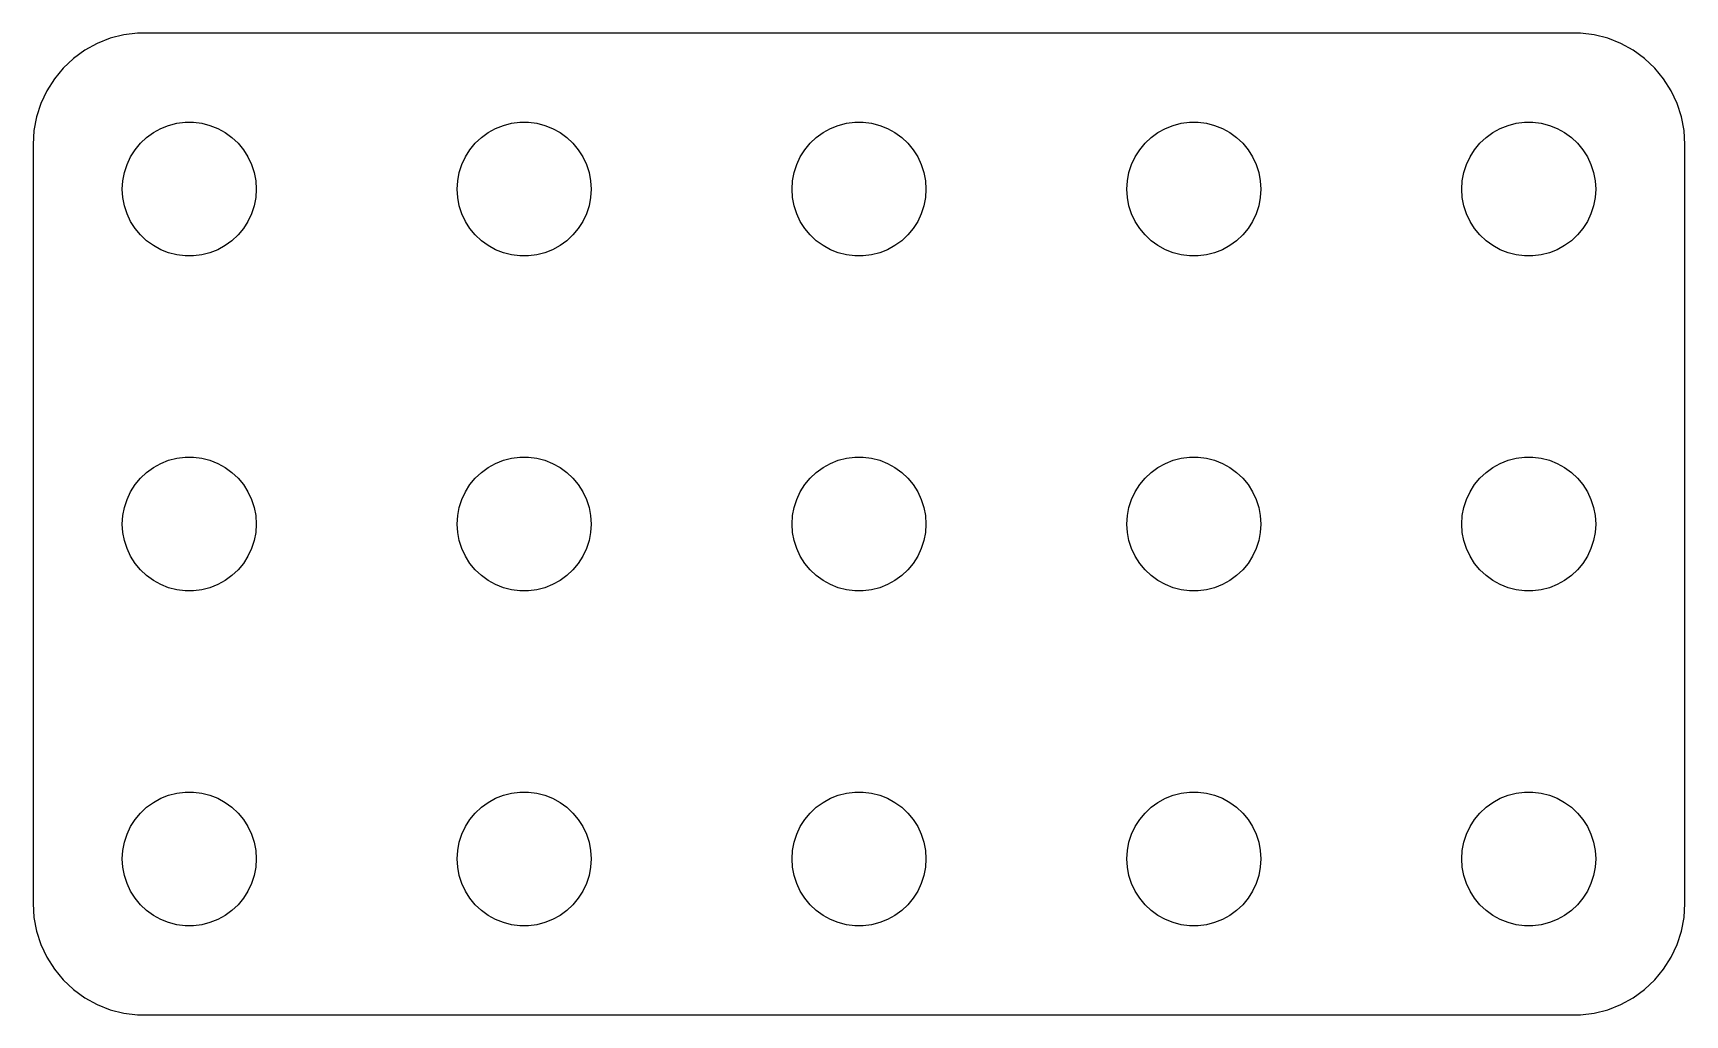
# Model space of a CAD drawing. Header units: metres. Extents: x -37 to 37, y 248 to 508.
# Drawn here: x -37 to 37, y 302 to 346 of the extents above; entities that cross this region are included whole.
import ezdxf

# ---------------------------------------------------------------- set-up
doc = ezdxf.new("R2010")
doc.units = ezdxf.units.M

msp = doc.modelspace()

# ---------------------------------------------------------------- linework, layer by layer
for p, q in [((-33.5451, 345.755), (-34.1289, 345.524)), ((-32.9369, 345.911), (-33.5451, 345.755)), ((-32.3139, 345.99), (-32.9369, 345.911)), ((32.3139, 345.99), (-32.3139, 345.99)), ((32.9369, 345.911), (32.3139, 345.99)), ((33.5451, 345.755), (32.9369, 345.911)), ((34.1289, 345.524), (33.5451, 345.755)), ((-35.1871, 344.853), (-35.6448, 344.423)), ((-34.6791, 345.222), (-35.1871, 344.853)), ((-34.1289, 345.524), (-34.6791, 345.222)), ((34.6791, 345.222), (34.1289, 345.524)), ((35.1871, 344.853), (34.6791, 345.222)), ((35.6448, 344.423), (35.1871, 344.853)), ((-35.6448, 344.423), (-36.0451, 343.939)), ((36.0451, 343.939), (35.6448, 344.423)), ((-36.3815, 343.409), (-36.6489, 342.841)), ((-36.0451, 343.939), (-36.3815, 343.409)), ((36.3815, 343.409), (36.0451, 343.939)), ((36.6489, 342.841), (36.3815, 343.409)), ((-36.6489, 342.841), (-36.8429, 342.243)), ((36.8429, 342.243), (36.6489, 342.841)), ((-36.8429, 342.243), (-36.9606, 341.627)), ((-30.927, 341.853), (-30.5621, 341.947)), ((-30.5621, 341.947), (-30.1884, 341.994)), ((-30.1884, 341.994), (-29.8116, 341.994)), ((-29.8116, 341.994), (-29.4379, 341.947)), ((-29.4379, 341.947), (-29.0729, 341.853)), ((-15.927, 341.853), (-15.5621, 341.947)), ((-15.5621, 341.947), (-15.1884, 341.994)), ((-15.1884, 341.994), (-14.8116, 341.994)), ((-14.8116, 341.994), (-14.4379, 341.947)), ((-14.4379, 341.947), (-14.0729, 341.853)), ((-0.92705, 341.853), (-0.56213, 341.947)), ((-0.56213, 341.947), (-0.18837, 341.994)), ((-0.18837, 341.994), (0.18837, 341.994)), ((0.18837, 341.994), (0.56213, 341.947)), ((0.56213, 341.947), (0.92705, 341.853)), ((14.0729, 341.853), (14.4379, 341.947)), ((14.4379, 341.947), (14.8116, 341.994)), ((14.8116, 341.994), (15.1884, 341.994)), ((15.1884, 341.994), (15.5621, 341.947)), ((15.5621, 341.947), (15.927, 341.853)), ((29.0729, 341.853), (29.4379, 341.947)), ((29.4379, 341.947), (29.8116, 341.994)), ((29.8116, 341.994), (30.1884, 341.994)), ((30.1884, 341.994), (30.5621, 341.947)), ((30.5621, 341.947), (30.927, 341.853)), ((36.9606, 341.627), (36.8429, 342.243)), ((-36.9606, 341.627), (-37, 341)), ((-32.1869, 341.054), (-31.9123, 341.312)), ((-31.9123, 341.312), (-31.6075, 341.533)), ((-31.6075, 341.533), (-31.2773, 341.714)), ((-31.2773, 341.714), (-30.927, 341.853)), ((-29.0729, 341.853), (-28.7227, 341.714)), ((-28.7227, 341.714), (-28.3925, 341.533)), ((-28.3925, 341.533), (-28.0877, 341.312)), ((-28.0877, 341.312), (-27.8131, 341.054)), ((-17.1869, 341.054), (-16.9123, 341.312)), ((-16.9123, 341.312), (-16.6075, 341.533)), ((-16.6075, 341.533), (-16.2773, 341.714)), ((-16.2773, 341.714), (-15.927, 341.853)), ((-14.0729, 341.853), (-13.7227, 341.714)), ((-13.7227, 341.714), (-13.3925, 341.533)), ((-13.3925, 341.533), (-13.0877, 341.312)), ((-13.0877, 341.312), (-12.8131, 341.054)), ((-2.1869, 341.054), (-1.91226, 341.312)), ((-1.91226, 341.312), (-1.60747, 341.533)), ((-1.60747, 341.533), (-1.27733, 341.714)), ((-1.27733, 341.714), (-0.92705, 341.853)), ((0.92705, 341.853), (1.27733, 341.714)), ((1.27733, 341.714), (1.60747, 341.533)), ((1.60747, 341.533), (1.91226, 341.312)), ((1.91226, 341.312), (2.1869, 341.054)), ((12.8131, 341.054), (13.0877, 341.312)), ((13.0877, 341.312), (13.3925, 341.533)), ((13.3925, 341.533), (13.7227, 341.714)), ((13.7227, 341.714), (14.0729, 341.853)), ((15.927, 341.853), (16.2773, 341.714)), ((16.2773, 341.714), (16.6075, 341.533)), ((16.6075, 341.533), (16.9123, 341.312)), ((16.9123, 341.312), (17.1869, 341.054)), ((27.8131, 341.054), (28.0877, 341.312)), ((28.0877, 341.312), (28.3925, 341.533)), ((28.3925, 341.533), (28.7227, 341.714)), ((28.7227, 341.714), (29.0729, 341.853)), ((30.927, 341.853), (31.2773, 341.714)), ((31.2773, 341.714), (31.6075, 341.533)), ((31.6075, 341.533), (31.9123, 341.312)), ((31.9123, 341.312), (32.1869, 341.054)), ((37, 341), (36.9606, 341.627)), ((-37, 341), (-37, 307)), ((-32.7893, 340.104), (-32.6289, 340.445)), ((-32.6289, 340.445), (-32.427, 340.763)), ((-32.427, 340.763), (-32.1869, 341.054)), ((-27.8131, 341.054), (-27.5729, 340.763)), ((-27.5729, 340.763), (-27.3711, 340.445)), ((-27.3711, 340.445), (-27.2107, 340.104)), ((-17.7893, 340.104), (-17.6289, 340.445)), ((-17.6289, 340.445), (-17.427, 340.763)), ((-17.427, 340.763), (-17.1869, 341.054)), ((-12.8131, 341.054), (-12.5729, 340.763)), ((-12.5729, 340.763), (-12.3711, 340.445)), ((-12.3711, 340.445), (-12.2107, 340.104)), ((-2.78932, 340.104), (-2.62891, 340.445)), ((-2.62891, 340.445), (-2.42705, 340.763)), ((-2.42705, 340.763), (-2.1869, 341.054)), ((2.1869, 341.054), (2.42705, 340.763)), ((2.42705, 340.763), (2.62891, 340.445)), ((2.62891, 340.445), (2.78932, 340.104)), ((12.2107, 340.104), (12.3711, 340.445)), ((12.3711, 340.445), (12.5729, 340.763)), ((12.5729, 340.763), (12.8131, 341.054)), ((17.1869, 341.054), (17.427, 340.763)), ((17.427, 340.763), (17.6289, 340.445)), ((17.6289, 340.445), (17.7893, 340.104)), ((27.2107, 340.104), (27.3711, 340.445)), ((27.3711, 340.445), (27.5729, 340.763)), ((27.5729, 340.763), (27.8131, 341.054)), ((32.1869, 341.054), (32.427, 340.763)), ((32.427, 340.763), (32.6289, 340.445)), ((32.6289, 340.445), (32.7893, 340.104)), ((37, 307), (37, 341)), ((-32.9763, 339.376), (-32.9057, 339.746)), ((-32.9057, 339.746), (-32.7893, 340.104)), ((-27.2107, 340.104), (-27.0942, 339.746)), ((-27.0942, 339.746), (-27.0237, 339.376)), ((-17.9763, 339.376), (-17.9057, 339.746)), ((-17.9057, 339.746), (-17.7893, 340.104)), ((-12.2107, 340.104), (-12.0942, 339.746)), ((-12.0942, 339.746), (-12.0237, 339.376)), ((-2.97633, 339.376), (-2.90575, 339.746)), ((-2.90575, 339.746), (-2.78932, 340.104)), ((2.78932, 340.104), (2.90575, 339.746)), ((2.90575, 339.746), (2.97633, 339.376)), ((12.0237, 339.376), (12.0942, 339.746)), ((12.0942, 339.746), (12.2107, 340.104)), ((17.7893, 340.104), (17.9057, 339.746)), ((17.9057, 339.746), (17.9763, 339.376)), ((27.0237, 339.376), (27.0942, 339.746)), ((27.0942, 339.746), (27.2107, 340.104)), ((32.7893, 340.104), (32.9057, 339.746)), ((32.9057, 339.746), (32.9763, 339.376)), ((-33, 339), (-32.9763, 339.376)), ((-32.9763, 338.624), (-33, 339)), ((-27.0237, 339.376), (-27, 339)), ((-27, 339), (-27.0237, 338.624)), ((-18, 339), (-17.9763, 339.376)), ((-17.9763, 338.624), (-18, 339)), ((-12.0237, 339.376), (-12, 339)), ((-12, 339), (-12.0237, 338.624)), ((-3, 339), (-2.97633, 339.376)), ((-2.97633, 338.624), (-3, 339)), ((2.97633, 339.376), (3, 339)), ((3, 339), (2.97633, 338.624)), ((12, 339), (12.0237, 339.376)), ((12.0237, 338.624), (12, 339)), ((17.9763, 339.376), (18, 339)), ((18, 339), (17.9763, 338.624)), ((27, 339), (27.0237, 339.376)), ((27.0237, 338.624), (27, 339)), ((32.9763, 339.376), (33, 339)), ((33, 339), (32.9763, 338.624)), ((-32.9057, 338.254), (-32.9763, 338.624)), ((-32.7893, 337.896), (-32.9057, 338.254)), ((-27.0942, 338.254), (-27.2107, 337.896)), ((-27.0237, 338.624), (-27.0942, 338.254)), ((-17.9057, 338.254), (-17.9763, 338.624)), ((-17.7893, 337.896), (-17.9057, 338.254)), ((-12.0942, 338.254), (-12.2107, 337.896)), ((-12.0237, 338.624), (-12.0942, 338.254)), ((-2.90575, 338.254), (-2.97633, 338.624)), ((-2.78932, 337.896), (-2.90575, 338.254)), ((2.90575, 338.254), (2.78932, 337.896)), ((2.97633, 338.624), (2.90575, 338.254)), ((12.0942, 338.254), (12.0237, 338.624)), ((12.2107, 337.896), (12.0942, 338.254)), ((17.9057, 338.254), (17.7893, 337.896)), ((17.9763, 338.624), (17.9057, 338.254)), ((27.0942, 338.254), (27.0237, 338.624)), ((27.2107, 337.896), (27.0942, 338.254)), ((32.9057, 338.254), (32.7893, 337.896)), ((32.9763, 338.624), (32.9057, 338.254)), ((-32.6289, 337.555), (-32.7893, 337.896)), ((-32.427, 337.237), (-32.6289, 337.555)), ((-27.3711, 337.555), (-27.5729, 337.237)), ((-27.2107, 337.896), (-27.3711, 337.555)), ((-17.6289, 337.555), (-17.7893, 337.896)), ((-17.427, 337.237), (-17.6289, 337.555)), ((-12.3711, 337.555), (-12.5729, 337.237)), ((-12.2107, 337.896), (-12.3711, 337.555)), ((-2.62891, 337.555), (-2.78932, 337.896)), ((-2.42705, 337.237), (-2.62891, 337.555)), ((2.62891, 337.555), (2.42705, 337.237)), ((2.78932, 337.896), (2.62891, 337.555)), ((12.3711, 337.555), (12.2107, 337.896)), ((12.5729, 337.237), (12.3711, 337.555)), ((17.6289, 337.555), (17.427, 337.237)), ((17.7893, 337.896), (17.6289, 337.555)), ((27.3711, 337.555), (27.2107, 337.896)), ((27.5729, 337.237), (27.3711, 337.555)), ((32.6289, 337.555), (32.427, 337.237)), ((32.7893, 337.896), (32.6289, 337.555)), ((-32.1869, 336.946), (-32.427, 337.237)), ((-31.9123, 336.688), (-32.1869, 336.946)), ((-27.8131, 336.946), (-28.0877, 336.688)), ((-27.5729, 337.237), (-27.8131, 336.946)), ((-17.1869, 336.946), (-17.427, 337.237)), ((-16.9123, 336.688), (-17.1869, 336.946)), ((-12.8131, 336.946), (-13.0877, 336.688)), ((-12.5729, 337.237), (-12.8131, 336.946)), ((-2.1869, 336.946), (-2.42705, 337.237)), ((-1.91226, 336.688), (-2.1869, 336.946)), ((2.1869, 336.946), (1.91226, 336.688)), ((2.42705, 337.237), (2.1869, 336.946)), ((12.8131, 336.946), (12.5729, 337.237)), ((13.0877, 336.688), (12.8131, 336.946)), ((17.1869, 336.946), (16.9123, 336.688)), ((17.427, 337.237), (17.1869, 336.946)), ((27.8131, 336.946), (27.5729, 337.237)), ((28.0877, 336.688), (27.8131, 336.946)), ((32.1869, 336.946), (31.9123, 336.688)), ((32.427, 337.237), (32.1869, 336.946)), ((-31.6075, 336.467), (-31.9123, 336.688)), ((-31.2773, 336.286), (-31.6075, 336.467)), ((-30.927, 336.147), (-31.2773, 336.286)), ((-30.5621, 336.053), (-30.927, 336.147)), ((-30.1884, 336.006), (-30.5621, 336.053)), ((-29.8116, 336.006), (-30.1884, 336.006)), ((-29.4379, 336.053), (-29.8116, 336.006)), ((-29.0729, 336.147), (-29.4379, 336.053)), ((-28.7227, 336.286), (-29.0729, 336.147)), ((-28.3925, 336.467), (-28.7227, 336.286)), ((-28.0877, 336.688), (-28.3925, 336.467)), ((-16.6075, 336.467), (-16.9123, 336.688)), ((-16.2773, 336.286), (-16.6075, 336.467)), ((-15.927, 336.147), (-16.2773, 336.286)), ((-15.5621, 336.053), (-15.927, 336.147)), ((-15.1884, 336.006), (-15.5621, 336.053)), ((-14.8116, 336.006), (-15.1884, 336.006)), ((-14.4379, 336.053), (-14.8116, 336.006)), ((-14.0729, 336.147), (-14.4379, 336.053)), ((-13.7227, 336.286), (-14.0729, 336.147)), ((-13.3925, 336.467), (-13.7227, 336.286)), ((-13.0877, 336.688), (-13.3925, 336.467)), ((-1.60747, 336.467), (-1.91226, 336.688)), ((-1.27733, 336.286), (-1.60747, 336.467)), ((-0.92705, 336.147), (-1.27733, 336.286)), ((-0.56213, 336.053), (-0.92705, 336.147)), ((-0.18837, 336.006), (-0.56213, 336.053)), ((0.18837, 336.006), (-0.18837, 336.006)), ((0.56213, 336.053), (0.18837, 336.006)), ((0.92705, 336.147), (0.56213, 336.053)), ((1.27733, 336.286), (0.92705, 336.147)), ((1.60747, 336.467), (1.27733, 336.286)), ((1.91226, 336.688), (1.60747, 336.467)), ((13.3925, 336.467), (13.0877, 336.688)), ((13.7227, 336.286), (13.3925, 336.467)), ((14.0729, 336.147), (13.7227, 336.286)), ((14.4379, 336.053), (14.0729, 336.147)), ((14.8116, 336.006), (14.4379, 336.053)), ((15.1884, 336.006), (14.8116, 336.006)), ((15.5621, 336.053), (15.1884, 336.006)), ((15.927, 336.147), (15.5621, 336.053)), ((16.2773, 336.286), (15.927, 336.147)), ((16.6075, 336.467), (16.2773, 336.286)), ((16.9123, 336.688), (16.6075, 336.467)), ((28.3925, 336.467), (28.0877, 336.688)), ((28.7227, 336.286), (28.3925, 336.467)), ((29.0729, 336.147), (28.7227, 336.286)), ((29.4379, 336.053), (29.0729, 336.147)), ((29.8116, 336.006), (29.4379, 336.053)), ((30.1884, 336.006), (29.8116, 336.006)), ((30.5621, 336.053), (30.1884, 336.006)), ((30.927, 336.147), (30.5621, 336.053)), ((31.2773, 336.286), (30.927, 336.147)), ((31.6075, 336.467), (31.2773, 336.286)), ((31.9123, 336.688), (31.6075, 336.467)), ((-31.9123, 326.312), (-31.6075, 326.533)), ((-31.6075, 326.533), (-31.2773, 326.714)), ((-31.2773, 326.714), (-30.927, 326.853)), ((-30.927, 326.853), (-30.5621, 326.947)), ((-30.5621, 326.947), (-30.1884, 326.994)), ((-30.1884, 326.994), (-29.8116, 326.994)), ((-29.8116, 326.994), (-29.4379, 326.947)), ((-29.4379, 326.947), (-29.0729, 326.853)), ((-29.0729, 326.853), (-28.7227, 326.714)), ((-28.7227, 326.714), (-28.3925, 326.533)), ((-28.3925, 326.533), (-28.0877, 326.312)), ((-16.9123, 326.312), (-16.6075, 326.533)), ((-16.6075, 326.533), (-16.2773, 326.714)), ((-16.2773, 326.714), (-15.927, 326.853)), ((-15.927, 326.853), (-15.5621, 326.947)), ((-15.5621, 326.947), (-15.1884, 326.994)), ((-15.1884, 326.994), (-14.8116, 326.994)), ((-14.8116, 326.994), (-14.4379, 326.947)), ((-14.4379, 326.947), (-14.0729, 326.853)), ((-14.0729, 326.853), (-13.7227, 326.714)), ((-13.7227, 326.714), (-13.3925, 326.533)), ((-13.3925, 326.533), (-13.0877, 326.312)), ((-1.91226, 326.312), (-1.60747, 326.533)), ((-1.60747, 326.533), (-1.27733, 326.714)), ((-1.27733, 326.714), (-0.92705, 326.853)), ((-0.92705, 326.853), (-0.56213, 326.947)), ((-0.56213, 326.947), (-0.18837, 326.994)), ((-0.18837, 326.994), (0.18837, 326.994)), ((0.18837, 326.994), (0.56213, 326.947)), ((0.56213, 326.947), (0.92705, 326.853)), ((0.92705, 326.853), (1.27733, 326.714)), ((1.27733, 326.714), (1.60747, 326.533)), ((1.60747, 326.533), (1.91226, 326.312)), ((13.0877, 326.312), (13.3925, 326.533)), ((13.3925, 326.533), (13.7227, 326.714)), ((13.7227, 326.714), (14.0729, 326.853)), ((14.0729, 326.853), (14.4379, 326.947)), ((14.4379, 326.947), (14.8116, 326.994)), ((14.8116, 326.994), (15.1884, 326.994)), ((15.1884, 326.994), (15.5621, 326.947)), ((15.5621, 326.947), (15.927, 326.853)), ((15.927, 326.853), (16.2773, 326.714)), ((16.2773, 326.714), (16.6075, 326.533)), ((16.6075, 326.533), (16.9123, 326.312)), ((28.0877, 326.312), (28.3925, 326.533)), ((28.3925, 326.533), (28.7227, 326.714)), ((28.7227, 326.714), (29.0729, 326.853)), ((29.0729, 326.853), (29.4379, 326.947)), ((29.4379, 326.947), (29.8116, 326.994)), ((29.8116, 326.994), (30.1884, 326.994)), ((30.1884, 326.994), (30.5621, 326.947)), ((30.5621, 326.947), (30.927, 326.853)), ((30.927, 326.853), (31.2773, 326.714)), ((31.2773, 326.714), (31.6075, 326.533)), ((31.6075, 326.533), (31.9123, 326.312)), ((-32.6289, 325.445), (-32.427, 325.763)), ((-32.427, 325.763), (-32.1869, 326.054)), ((-32.1869, 326.054), (-31.9123, 326.312)), ((-28.0877, 326.312), (-27.8131, 326.054)), ((-27.8131, 326.054), (-27.5729, 325.763)), ((-27.5729, 325.763), (-27.3711, 325.445)), ((-17.6289, 325.445), (-17.427, 325.763)), ((-17.427, 325.763), (-17.1869, 326.054)), ((-17.1869, 326.054), (-16.9123, 326.312)), ((-13.0877, 326.312), (-12.8131, 326.054)), ((-12.8131, 326.054), (-12.5729, 325.763)), ((-12.5729, 325.763), (-12.3711, 325.445)), ((-2.62891, 325.445), (-2.42705, 325.763)), ((-2.42705, 325.763), (-2.1869, 326.054)), ((-2.1869, 326.054), (-1.91226, 326.312)), ((1.91226, 326.312), (2.1869, 326.054)), ((2.1869, 326.054), (2.42705, 325.763)), ((2.42705, 325.763), (2.62891, 325.445)), ((12.3711, 325.445), (12.5729, 325.763)), ((12.5729, 325.763), (12.8131, 326.054)), ((12.8131, 326.054), (13.0877, 326.312)), ((16.9123, 326.312), (17.1869, 326.054)), ((17.1869, 326.054), (17.427, 325.763)), ((17.427, 325.763), (17.6289, 325.445)), ((27.3711, 325.445), (27.5729, 325.763)), ((27.5729, 325.763), (27.8131, 326.054)), ((27.8131, 326.054), (28.0877, 326.312)), ((31.9123, 326.312), (32.1869, 326.054)), ((32.1869, 326.054), (32.427, 325.763)), ((32.427, 325.763), (32.6289, 325.445)), ((-32.9057, 324.746), (-32.7893, 325.104)), ((-32.7893, 325.104), (-32.6289, 325.445)), ((-27.3711, 325.445), (-27.2107, 325.104)), ((-27.2107, 325.104), (-27.0942, 324.746)), ((-17.9057, 324.746), (-17.7893, 325.104)), ((-17.7893, 325.104), (-17.6289, 325.445)), ((-12.3711, 325.445), (-12.2107, 325.104)), ((-12.2107, 325.104), (-12.0942, 324.746)), ((-2.90575, 324.746), (-2.78932, 325.104)), ((-2.78932, 325.104), (-2.62891, 325.445)), ((2.62891, 325.445), (2.78932, 325.104)), ((2.78932, 325.104), (2.90575, 324.746)), ((12.0942, 324.746), (12.2107, 325.104)), ((12.2107, 325.104), (12.3711, 325.445)), ((17.6289, 325.445), (17.7893, 325.104)), ((17.7893, 325.104), (17.9057, 324.746)), ((27.0942, 324.746), (27.2107, 325.104)), ((27.2107, 325.104), (27.3711, 325.445)), ((32.6289, 325.445), (32.7893, 325.104)), ((32.7893, 325.104), (32.9057, 324.746)), ((-33, 324), (-32.9763, 324.376)), ((-32.9763, 324.376), (-32.9057, 324.746)), ((-27.0942, 324.746), (-27.0237, 324.376)), ((-27.0237, 324.376), (-27, 324)), ((-18, 324), (-17.9763, 324.376)), ((-17.9763, 324.376), (-17.9057, 324.746)), ((-12.0942, 324.746), (-12.0237, 324.376)), ((-12.0237, 324.376), (-12, 324)), ((-3, 324), (-2.97633, 324.376)), ((-2.97633, 324.376), (-2.90575, 324.746)), ((2.90575, 324.746), (2.97633, 324.376)), ((2.97633, 324.376), (3, 324)), ((12, 324), (12.0237, 324.376)), ((12.0237, 324.376), (12.0942, 324.746)), ((17.9057, 324.746), (17.9763, 324.376)), ((17.9763, 324.376), (18, 324)), ((27, 324), (27.0237, 324.376)), ((27.0237, 324.376), (27.0942, 324.746)), ((32.9057, 324.746), (32.9763, 324.376)), ((32.9763, 324.376), (33, 324)), ((-32.9763, 323.624), (-33, 324)), ((-32.9057, 323.254), (-32.9763, 323.624)), ((-27.0237, 323.624), (-27.0942, 323.254)), ((-27, 324), (-27.0237, 323.624)), ((-17.9763, 323.624), (-18, 324)), ((-17.9057, 323.254), (-17.9763, 323.624)), ((-12.0237, 323.624), (-12.0942, 323.254)), ((-12, 324), (-12.0237, 323.624)), ((-2.97633, 323.624), (-3, 324)), ((-2.90575, 323.254), (-2.97633, 323.624)), ((2.97633, 323.624), (2.90575, 323.254)), ((3, 324), (2.97633, 323.624)), ((12.0237, 323.624), (12, 324)), ((12.0942, 323.254), (12.0237, 323.624)), ((17.9763, 323.624), (17.9057, 323.254)), ((18, 324), (17.9763, 323.624)), ((27.0237, 323.624), (27, 324)), ((27.0942, 323.254), (27.0237, 323.624)), ((32.9763, 323.624), (32.9057, 323.254)), ((33, 324), (32.9763, 323.624)), ((-32.7893, 322.896), (-32.9057, 323.254)), ((-32.6289, 322.555), (-32.7893, 322.896)), ((-27.2107, 322.896), (-27.3711, 322.555)), ((-27.0942, 323.254), (-27.2107, 322.896)), ((-17.7893, 322.896), (-17.9057, 323.254)), ((-17.6289, 322.555), (-17.7893, 322.896)), ((-12.2107, 322.896), (-12.3711, 322.555)), ((-12.0942, 323.254), (-12.2107, 322.896)), ((-2.78932, 322.896), (-2.90575, 323.254)), ((-2.62891, 322.555), (-2.78932, 322.896)), ((2.78932, 322.896), (2.62891, 322.555)), ((2.90575, 323.254), (2.78932, 322.896)), ((12.2107, 322.896), (12.0942, 323.254)), ((12.3711, 322.555), (12.2107, 322.896)), ((17.7893, 322.896), (17.6289, 322.555)), ((17.9057, 323.254), (17.7893, 322.896)), ((27.2107, 322.896), (27.0942, 323.254)), ((27.3711, 322.555), (27.2107, 322.896)), ((32.7893, 322.896), (32.6289, 322.555)), ((32.9057, 323.254), (32.7893, 322.896)), ((-32.427, 322.237), (-32.6289, 322.555)), ((-32.1869, 321.946), (-32.427, 322.237)), ((-31.9123, 321.688), (-32.1869, 321.946)), ((-27.8131, 321.946), (-28.0877, 321.688)), ((-27.5729, 322.237), (-27.8131, 321.946)), ((-27.3711, 322.555), (-27.5729, 322.237)), ((-17.427, 322.237), (-17.6289, 322.555)), ((-17.1869, 321.946), (-17.427, 322.237)), ((-16.9123, 321.688), (-17.1869, 321.946)), ((-12.8131, 321.946), (-13.0877, 321.688)), ((-12.5729, 322.237), (-12.8131, 321.946)), ((-12.3711, 322.555), (-12.5729, 322.237)), ((-2.42705, 322.237), (-2.62891, 322.555)), ((-2.1869, 321.946), (-2.42705, 322.237)), ((-1.91226, 321.688), (-2.1869, 321.946)), ((2.1869, 321.946), (1.91226, 321.688)), ((2.42705, 322.237), (2.1869, 321.946)), ((2.62891, 322.555), (2.42705, 322.237)), ((12.5729, 322.237), (12.3711, 322.555)), ((12.8131, 321.946), (12.5729, 322.237)), ((13.0877, 321.688), (12.8131, 321.946)), ((17.1869, 321.946), (16.9123, 321.688)), ((17.427, 322.237), (17.1869, 321.946)), ((17.6289, 322.555), (17.427, 322.237)), ((27.5729, 322.237), (27.3711, 322.555)), ((27.8131, 321.946), (27.5729, 322.237)), ((28.0877, 321.688), (27.8131, 321.946)), ((32.1869, 321.946), (31.9123, 321.688)), ((32.427, 322.237), (32.1869, 321.946)), ((32.6289, 322.555), (32.427, 322.237)), ((-31.6075, 321.467), (-31.9123, 321.688)), ((-31.2773, 321.286), (-31.6075, 321.467)), ((-30.927, 321.147), (-31.2773, 321.286)), ((-28.7227, 321.286), (-29.0729, 321.147)), ((-28.3925, 321.467), (-28.7227, 321.286)), ((-28.0877, 321.688), (-28.3925, 321.467)), ((-16.6075, 321.467), (-16.9123, 321.688)), ((-16.2773, 321.286), (-16.6075, 321.467)), ((-15.927, 321.147), (-16.2773, 321.286)), ((-13.7227, 321.286), (-14.0729, 321.147)), ((-13.3925, 321.467), (-13.7227, 321.286)), ((-13.0877, 321.688), (-13.3925, 321.467)), ((-1.60747, 321.467), (-1.91226, 321.688)), ((-1.27733, 321.286), (-1.60747, 321.467)), ((-0.92705, 321.147), (-1.27733, 321.286)), ((1.27733, 321.286), (0.92705, 321.147)), ((1.60747, 321.467), (1.27733, 321.286)), ((1.91226, 321.688), (1.60747, 321.467)), ((13.3925, 321.467), (13.0877, 321.688)), ((13.7227, 321.286), (13.3925, 321.467)), ((14.0729, 321.147), (13.7227, 321.286)), ((16.2773, 321.286), (15.927, 321.147)), ((16.6075, 321.467), (16.2773, 321.286)), ((16.9123, 321.688), (16.6075, 321.467)), ((28.3925, 321.467), (28.0877, 321.688)), ((28.7227, 321.286), (28.3925, 321.467)), ((29.0729, 321.147), (28.7227, 321.286)), ((31.2773, 321.286), (30.927, 321.147)), ((31.6075, 321.467), (31.2773, 321.286)), ((31.9123, 321.688), (31.6075, 321.467)), ((-30.5621, 321.053), (-30.927, 321.147)), ((-30.1884, 321.006), (-30.5621, 321.053)), ((-29.8116, 321.006), (-30.1884, 321.006)), ((-29.4379, 321.053), (-29.8116, 321.006)), ((-29.0729, 321.147), (-29.4379, 321.053)), ((-15.5621, 321.053), (-15.927, 321.147)), ((-15.1884, 321.006), (-15.5621, 321.053)), ((-14.8116, 321.006), (-15.1884, 321.006)), ((-14.4379, 321.053), (-14.8116, 321.006)), ((-14.0729, 321.147), (-14.4379, 321.053)), ((-0.56213, 321.053), (-0.92705, 321.147)), ((-0.18837, 321.006), (-0.56213, 321.053)), ((0.18837, 321.006), (-0.18837, 321.006)), ((0.56213, 321.053), (0.18837, 321.006)), ((0.92705, 321.147), (0.56213, 321.053)), ((14.4379, 321.053), (14.0729, 321.147)), ((14.8116, 321.006), (14.4379, 321.053)), ((15.1884, 321.006), (14.8116, 321.006)), ((15.5621, 321.053), (15.1884, 321.006)), ((15.927, 321.147), (15.5621, 321.053)), ((29.4379, 321.053), (29.0729, 321.147)), ((29.8116, 321.006), (29.4379, 321.053)), ((30.1884, 321.006), (29.8116, 321.006)), ((30.5621, 321.053), (30.1884, 321.006)), ((30.927, 321.147), (30.5621, 321.053)), ((-31.6075, 311.533), (-31.2773, 311.714)), ((-31.2773, 311.714), (-30.927, 311.853)), ((-30.927, 311.853), (-30.5621, 311.947)), ((-30.5621, 311.947), (-30.1884, 311.994)), ((-30.1884, 311.994), (-29.8116, 311.994)), ((-29.8116, 311.994), (-29.4379, 311.947)), ((-29.4379, 311.947), (-29.0729, 311.853)), ((-29.0729, 311.853), (-28.7227, 311.714)), ((-28.7227, 311.714), (-28.3925, 311.533)), ((-16.6075, 311.533), (-16.2773, 311.714)), ((-16.2773, 311.714), (-15.927, 311.853)), ((-15.927, 311.853), (-15.5621, 311.947)), ((-15.5621, 311.947), (-15.1884, 311.994)), ((-15.1884, 311.994), (-14.8116, 311.994)), ((-14.8116, 311.994), (-14.4379, 311.947)), ((-14.4379, 311.947), (-14.0729, 311.853)), ((-14.0729, 311.853), (-13.7227, 311.714)), ((-13.7227, 311.714), (-13.3925, 311.533)), ((-1.60747, 311.533), (-1.27733, 311.714)), ((-1.27733, 311.714), (-0.92705, 311.853)), ((-0.92705, 311.853), (-0.56213, 311.947)), ((-0.56213, 311.947), (-0.18837, 311.994)), ((-0.18837, 311.994), (0.18837, 311.994)), ((0.18837, 311.994), (0.56213, 311.947)), ((0.56213, 311.947), (0.92705, 311.853)), ((0.92705, 311.853), (1.27733, 311.714)), ((1.27733, 311.714), (1.60747, 311.533)), ((13.3925, 311.533), (13.7227, 311.714)), ((13.7227, 311.714), (14.0729, 311.853)), ((14.0729, 311.853), (14.4379, 311.947)), ((14.4379, 311.947), (14.8116, 311.994)), ((14.8116, 311.994), (15.1884, 311.994)), ((15.1884, 311.994), (15.5621, 311.947)), ((15.5621, 311.947), (15.927, 311.853)), ((15.927, 311.853), (16.2773, 311.714)), ((16.2773, 311.714), (16.6075, 311.533)), ((28.3925, 311.533), (28.7227, 311.714)), ((28.7227, 311.714), (29.0729, 311.853)), ((29.0729, 311.853), (29.4379, 311.947)), ((29.4379, 311.947), (29.8116, 311.994)), ((29.8116, 311.994), (30.1884, 311.994)), ((30.1884, 311.994), (30.5621, 311.947)), ((30.5621, 311.947), (30.927, 311.853)), ((30.927, 311.853), (31.2773, 311.714)), ((31.2773, 311.714), (31.6075, 311.533)), ((-32.427, 310.763), (-32.1869, 311.054)), ((-32.1869, 311.054), (-31.9123, 311.312)), ((-31.9123, 311.312), (-31.6075, 311.533)), ((-28.3925, 311.533), (-28.0877, 311.312)), ((-28.0877, 311.312), (-27.8131, 311.054)), ((-27.8131, 311.054), (-27.5729, 310.763)), ((-17.427, 310.763), (-17.1869, 311.054)), ((-17.1869, 311.054), (-16.9123, 311.312)), ((-16.9123, 311.312), (-16.6075, 311.533)), ((-13.3925, 311.533), (-13.0877, 311.312)), ((-13.0877, 311.312), (-12.8131, 311.054)), ((-12.8131, 311.054), (-12.5729, 310.763)), ((-2.42705, 310.763), (-2.1869, 311.054)), ((-2.1869, 311.054), (-1.91226, 311.312)), ((-1.91226, 311.312), (-1.60747, 311.533)), ((1.60747, 311.533), (1.91226, 311.312)), ((1.91226, 311.312), (2.1869, 311.054)), ((2.1869, 311.054), (2.42705, 310.763)), ((12.5729, 310.763), (12.8131, 311.054)), ((12.8131, 311.054), (13.0877, 311.312)), ((13.0877, 311.312), (13.3925, 311.533)), ((16.6075, 311.533), (16.9123, 311.312)), ((16.9123, 311.312), (17.1869, 311.054)), ((17.1869, 311.054), (17.427, 310.763)), ((27.5729, 310.763), (27.8131, 311.054)), ((27.8131, 311.054), (28.0877, 311.312)), ((28.0877, 311.312), (28.3925, 311.533)), ((31.6075, 311.533), (31.9123, 311.312)), ((31.9123, 311.312), (32.1869, 311.054)), ((32.1869, 311.054), (32.427, 310.763)), ((-32.9057, 309.746), (-32.7893, 310.104)), ((-32.7893, 310.104), (-32.6289, 310.445)), ((-32.6289, 310.445), (-32.427, 310.763)), ((-27.5729, 310.763), (-27.3711, 310.445)), ((-27.3711, 310.445), (-27.2107, 310.104)), ((-27.2107, 310.104), (-27.0942, 309.746)), ((-17.9057, 309.746), (-17.7893, 310.104)), ((-17.7893, 310.104), (-17.6289, 310.445)), ((-17.6289, 310.445), (-17.427, 310.763)), ((-12.5729, 310.763), (-12.3711, 310.445)), ((-12.3711, 310.445), (-12.2107, 310.104)), ((-12.2107, 310.104), (-12.0942, 309.746)), ((-2.90575, 309.746), (-2.78932, 310.104)), ((-2.78932, 310.104), (-2.62891, 310.445)), ((-2.62891, 310.445), (-2.42705, 310.763)), ((2.42705, 310.763), (2.62891, 310.445)), ((2.62891, 310.445), (2.78932, 310.104)), ((2.78932, 310.104), (2.90575, 309.746)), ((12.0942, 309.746), (12.2107, 310.104)), ((12.2107, 310.104), (12.3711, 310.445)), ((12.3711, 310.445), (12.5729, 310.763)), ((17.427, 310.763), (17.6289, 310.445)), ((17.6289, 310.445), (17.7893, 310.104)), ((17.7893, 310.104), (17.9057, 309.746)), ((27.0942, 309.746), (27.2107, 310.104)), ((27.2107, 310.104), (27.3711, 310.445)), ((27.3711, 310.445), (27.5729, 310.763)), ((32.427, 310.763), (32.6289, 310.445)), ((32.6289, 310.445), (32.7893, 310.104)), ((32.7893, 310.104), (32.9057, 309.746)), ((-33, 309), (-32.9763, 309.376)), ((-32.9763, 309.376), (-32.9057, 309.746)), ((-27.0942, 309.746), (-27.0237, 309.376)), ((-27.0237, 309.376), (-27, 309)), ((-18, 309), (-17.9763, 309.376)), ((-17.9763, 309.376), (-17.9057, 309.746)), ((-12.0942, 309.746), (-12.0237, 309.376)), ((-12.0237, 309.376), (-12, 309)), ((-3, 309), (-2.97633, 309.376)), ((-2.97633, 309.376), (-2.90575, 309.746)), ((2.90575, 309.746), (2.97633, 309.376)), ((2.97633, 309.376), (3, 309)), ((12, 309), (12.0237, 309.376)), ((12.0237, 309.376), (12.0942, 309.746)), ((17.9057, 309.746), (17.9763, 309.376)), ((17.9763, 309.376), (18, 309)), ((27, 309), (27.0237, 309.376)), ((27.0237, 309.376), (27.0942, 309.746)), ((32.9057, 309.746), (32.9763, 309.376)), ((32.9763, 309.376), (33, 309)), ((-32.9763, 308.624), (-33, 309)), ((-32.9057, 308.254), (-32.9763, 308.624)), ((-27.0237, 308.624), (-27.0942, 308.254)), ((-27, 309), (-27.0237, 308.624)), ((-17.9763, 308.624), (-18, 309)), ((-17.9057, 308.254), (-17.9763, 308.624)), ((-12.0237, 308.624), (-12.0942, 308.254)), ((-12, 309), (-12.0237, 308.624)), ((-2.97633, 308.624), (-3, 309)), ((-2.90575, 308.254), (-2.97633, 308.624)), ((2.97633, 308.624), (2.90575, 308.254)), ((3, 309), (2.97633, 308.624)), ((12.0237, 308.624), (12, 309)), ((12.0942, 308.254), (12.0237, 308.624)), ((17.9763, 308.624), (17.9057, 308.254)), ((18, 309), (17.9763, 308.624)), ((27.0237, 308.624), (27, 309)), ((27.0942, 308.254), (27.0237, 308.624)), ((32.9763, 308.624), (32.9057, 308.254)), ((33, 309), (32.9763, 308.624)), ((-32.7893, 307.896), (-32.9057, 308.254)), ((-32.6289, 307.555), (-32.7893, 307.896)), ((-27.2107, 307.896), (-27.3711, 307.555)), ((-27.0942, 308.254), (-27.2107, 307.896)), ((-17.7893, 307.896), (-17.9057, 308.254)), ((-17.6289, 307.555), (-17.7893, 307.896)), ((-12.2107, 307.896), (-12.3711, 307.555)), ((-12.0942, 308.254), (-12.2107, 307.896)), ((-2.78932, 307.896), (-2.90575, 308.254)), ((-2.62891, 307.555), (-2.78932, 307.896)), ((2.78932, 307.896), (2.62891, 307.555)), ((2.90575, 308.254), (2.78932, 307.896)), ((12.2107, 307.896), (12.0942, 308.254)), ((12.3711, 307.555), (12.2107, 307.896)), ((17.7893, 307.896), (17.6289, 307.555)), ((17.9057, 308.254), (17.7893, 307.896)), ((27.2107, 307.896), (27.0942, 308.254)), ((27.3711, 307.555), (27.2107, 307.896)), ((32.7893, 307.896), (32.6289, 307.555)), ((32.9057, 308.254), (32.7893, 307.896)), ((-32.427, 307.237), (-32.6289, 307.555)), ((-32.1869, 306.946), (-32.427, 307.237)), ((-27.5729, 307.237), (-27.8131, 306.946)), ((-27.3711, 307.555), (-27.5729, 307.237)), ((-17.427, 307.237), (-17.6289, 307.555)), ((-17.1869, 306.946), (-17.427, 307.237)), ((-12.5729, 307.237), (-12.8131, 306.946)), ((-12.3711, 307.555), (-12.5729, 307.237)), ((-2.42705, 307.237), (-2.62891, 307.555)), ((-2.1869, 306.946), (-2.42705, 307.237)), ((2.42705, 307.237), (2.1869, 306.946)), ((2.62891, 307.555), (2.42705, 307.237)), ((12.5729, 307.237), (12.3711, 307.555)), ((12.8131, 306.946), (12.5729, 307.237)), ((17.427, 307.237), (17.1869, 306.946)), ((17.6289, 307.555), (17.427, 307.237)), ((27.5729, 307.237), (27.3711, 307.555)), ((27.8131, 306.946), (27.5729, 307.237)), ((32.427, 307.237), (32.1869, 306.946)), ((32.6289, 307.555), (32.427, 307.237)), ((-37, 307), (-36.9606, 306.373)), ((-36.9606, 306.373), (-36.8429, 305.757)), ((-31.9123, 306.688), (-32.1869, 306.946)), ((-31.6075, 306.467), (-31.9123, 306.688)), ((-31.2773, 306.286), (-31.6075, 306.467)), ((-28.3925, 306.467), (-28.7227, 306.286)), ((-28.0877, 306.688), (-28.3925, 306.467)), ((-27.8131, 306.946), (-28.0877, 306.688)), ((-16.9123, 306.688), (-17.1869, 306.946)), ((-16.6075, 306.467), (-16.9123, 306.688)), ((-16.2773, 306.286), (-16.6075, 306.467)), ((-13.3925, 306.467), (-13.7227, 306.286)), ((-13.0877, 306.688), (-13.3925, 306.467)), ((-12.8131, 306.946), (-13.0877, 306.688)), ((-1.91226, 306.688), (-2.1869, 306.946)), ((-1.60747, 306.467), (-1.91226, 306.688)), ((-1.27733, 306.286), (-1.60747, 306.467)), ((1.60747, 306.467), (1.27733, 306.286)), ((1.91226, 306.688), (1.60747, 306.467)), ((2.1869, 306.946), (1.91226, 306.688)), ((13.0877, 306.688), (12.8131, 306.946)), ((13.3925, 306.467), (13.0877, 306.688)), ((13.7227, 306.286), (13.3925, 306.467)), ((16.6075, 306.467), (16.2773, 306.286)), ((16.9123, 306.688), (16.6075, 306.467)), ((17.1869, 306.946), (16.9123, 306.688)), ((28.0877, 306.688), (27.8131, 306.946)), ((28.3925, 306.467), (28.0877, 306.688)), ((28.7227, 306.286), (28.3925, 306.467)), ((31.6075, 306.467), (31.2773, 306.286)), ((31.9123, 306.688), (31.6075, 306.467)), ((32.1869, 306.946), (31.9123, 306.688)), ((36.8429, 305.757), (36.9606, 306.373)), ((36.9606, 306.373), (37, 307)), ((-36.8429, 305.757), (-36.6489, 305.159)), ((-30.927, 306.147), (-31.2773, 306.286)), ((-30.5621, 306.053), (-30.927, 306.147)), ((-30.1884, 306.006), (-30.5621, 306.053)), ((-29.8116, 306.006), (-30.1884, 306.006)), ((-29.4379, 306.053), (-29.8116, 306.006)), ((-29.0729, 306.147), (-29.4379, 306.053)), ((-28.7227, 306.286), (-29.0729, 306.147)), ((-15.927, 306.147), (-16.2773, 306.286)), ((-15.5621, 306.053), (-15.927, 306.147)), ((-15.1884, 306.006), (-15.5621, 306.053)), ((-14.8116, 306.006), (-15.1884, 306.006)), ((-14.4379, 306.053), (-14.8116, 306.006)), ((-14.0729, 306.147), (-14.4379, 306.053)), ((-13.7227, 306.286), (-14.0729, 306.147)), ((-0.92705, 306.147), (-1.27733, 306.286)), ((-0.56213, 306.053), (-0.92705, 306.147)), ((-0.18837, 306.006), (-0.56213, 306.053)), ((0.18837, 306.006), (-0.18837, 306.006)), ((0.56213, 306.053), (0.18837, 306.006)), ((0.92705, 306.147), (0.56213, 306.053)), ((1.27733, 306.286), (0.92705, 306.147)), ((14.0729, 306.147), (13.7227, 306.286)), ((14.4379, 306.053), (14.0729, 306.147)), ((14.8116, 306.006), (14.4379, 306.053)), ((15.1884, 306.006), (14.8116, 306.006)), ((15.5621, 306.053), (15.1884, 306.006)), ((15.927, 306.147), (15.5621, 306.053)), ((16.2773, 306.286), (15.927, 306.147)), ((29.0729, 306.147), (28.7227, 306.286)), ((29.4379, 306.053), (29.0729, 306.147)), ((29.8116, 306.006), (29.4379, 306.053)), ((30.1884, 306.006), (29.8116, 306.006)), ((30.5621, 306.053), (30.1884, 306.006)), ((30.927, 306.147), (30.5621, 306.053)), ((31.2773, 306.286), (30.927, 306.147)), ((36.6489, 305.159), (36.8429, 305.757)), ((-36.6489, 305.159), (-36.3815, 304.591)), ((36.3815, 304.591), (36.6489, 305.159)), ((-36.3815, 304.591), (-36.0451, 304.061)), ((36.0451, 304.061), (36.3815, 304.591)), ((-36.0451, 304.061), (-35.6448, 303.577)), ((-35.6448, 303.577), (-35.1871, 303.147)), ((35.1871, 303.147), (35.6448, 303.577)), ((35.6448, 303.577), (36.0451, 304.061)), ((-35.1871, 303.147), (-34.6791, 302.778)), ((-34.6791, 302.778), (-34.1289, 302.476)), ((34.1289, 302.476), (34.6791, 302.778)), ((34.6791, 302.778), (35.1871, 303.147)), ((-34.1289, 302.476), (-33.5451, 302.245)), ((-33.5451, 302.245), (-32.9369, 302.089)), ((-32.9369, 302.089), (-32.3139, 302.01)), ((-32.3139, 302.01), (32.3139, 302.01)), ((32.3139, 302.01), (32.9369, 302.089)), ((32.9369, 302.089), (33.5451, 302.245)), ((33.5451, 302.245), (34.1289, 302.476))]:
    msp.add_line(p, q)

doc.saveas('drawing.dxf')
